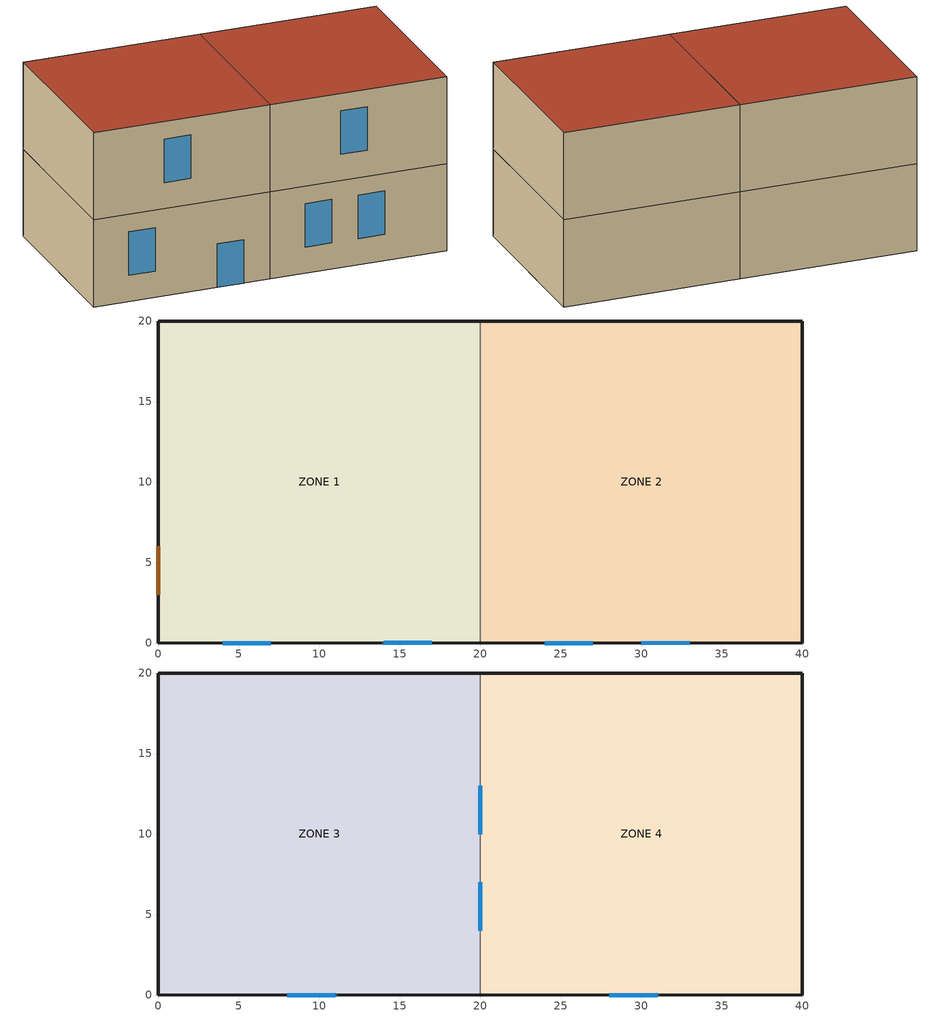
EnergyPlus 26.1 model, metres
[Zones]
ZONE 1
 floor ground (FLOOR): 20,0 0,0 0,20 20,20 z-10
 wall outside (EXTERIOR): 0,0 20,0 z-10:0
 wall adiabatic (INTERIOR): 20,0 20,20 z-10:0
 wall ground (EXTERIOR): 20,20 0,20 0,0 z-10:0
 window (SINGLE PANE HW WINDOW): 4,0 7,0 z-7:-2; 14,0 17,0 z-10:-5
 door inside (HOLLOW WOOD DOOR): 0,6 0,3 z-10:-5
 ceiling adiabatic (CEILING34): 0,20 0,0 20,0 20,20 z0
ZONE 2
 floor ground (FLOOR): 40,0 20,0 20,20 40,20 z-10
 wall outside (EXTERIOR): 20,0 40,0 z-10:0
 wall adiabatic (INTERIOR): 20,20 20,0 z-10:0
 wall ground (EXTERIOR): 40,0 40,20 20,20 z-10:0
 window (SINGLE PANE HW WINDOW): 24,0 27,0 / 30,0 33,0 z-7:-2
 ceiling adiabatic (CEILING34): 20,20 20,0 40,0 40,20 z0
ZONE 3
 floor to ZONE 1 (FLOOR34): 20,0 0,0 0,20 20,20 z0
 wall outside (EXTERIOR): 20,20 0,20 0,0 20,0 z0:10
 wall to ZONE 4 (INTERIOR): 20,0 20,20 z0:10
 window (SINGLE PANE HW WINDOW): 8,0 11,0 z3:8
 window inside (SINGLE PANE HW WINDOW): 20,4 20,7 z3:8; 20,10 20,13 z0:5
 roof outside (ROOF31): 0,20 0,0 20,0 20,20 z10
ZONE 4
 floor to ZONE 2 (FLOOR34): 40,0 20,0 20,20 40,20 z0
 wall outside (EXTERIOR): 20,0 40,0 40,20 20,20 z0:10
 window (SINGLE PANE HW WINDOW): 28,0 31,0 z3:8
 roof outside (ROOF31): 20,20 20,0 40,0 40,20 z10
[Building]
BUILDING #1: Loads convergence tolerance value=0.04; Maximum number of warmup days=25; Minimum number of warmup days=6; North axis=0; Solar distribution=FullExterior; Temperature convergence tolerance value=0.4; Terrain=Suburbs
[Site:GroundTemperature:BuildingSurface]
20, 20, 20, 20, 20, 20, 20, 20, 20, 20, 20, 20
[Site:Location]
Chicago Ohare Intl Ap IL USA WMO=725300: Elevation=205; Latitude=41.99; Longitude=-87.91; Time zone=-6
[SizingPeriod:DesignDay] Barometric pressure=98886; Day of month=21; Daylight saving time indicator=No; Humidity condition type=WetBulb; Rain indicator=No; Snow indicator=No; Solar model indicator=ASHRAEClearSky
Name | Daily dry bulb temperature range | Day type | Maximum dry bulb temperature | Month | Sky clearness | Wetbulb or dewpoint at maximum dry bulb | Wind direction | Wind speed
Chicago Ohare Intl Ap Ann Clg 1% Condns DB=>MWB | 10.5 | SummerDesignDay | 31.6 | 7 | 1 | 23 | 230 | 5.2
Chicago Ohare Intl Ap Ann Htg 99% Condns DB | 0 | WinterDesignDay | -16.6 | 1 | 0 | -16.6 | 270 | 4.9
[Construction]
CEILING34; FLOOR34: C10 - 8 IN HW CONCRETE
EXTERIOR: A2 - 4 IN DENSE FACE BRICK, B3 - 2 IN INSULATION, C2 - 4 IN LW CONCRETE BLOCK, E1 - 3 / 4 IN PLASTER OR GYP BOARD
FLOOR: E5 - ACOUSTIC TILE, E4 - CEILING AIRSPACE, C5 - 4 IN HW CONCRETE
HOLLOW WOOD DOOR: WOOD - HARDWOOD 1 / 8 IN, B1 - AIRSPACE RESISTANCE, WOOD - HARDWOOD 1 / 8 IN
INTERIOR: C7 - 8 IN LW CONCRETE BLOCK
ROOF31: E2 - 1 / 2 IN SLAG OR STONE, E3 - 3 / 8 IN FELT AND MEMBRANE, B6 - 2 IN DENSE INSULATION, C12 - 2 IN HW CONCRETE
SINGLE PANE HW WINDOW: GLASS - CLEAR PLATE 1 / 4 IN
[Material] Thermal absorptance=0.9
Name | Conductivity | Density | Roughness | Solar absorptance | Specific heat | Thickness | Visible absorptance
A2 - 4 IN DENSE FACE BRICK | 1.245296 | 2082.4 | Rough | 0.93 | 920.48 | 0.101498 | 0.93
B3 - 2 IN INSULATION | 0.0432394 | 32.03693 | VeryRough | 0.5 | 836.8 | 0.0509016 | 0.5
B6 - 2 IN DENSE INSULATION | 0.0432394 | 91.30524 | VeryRough | 0.5 | 836.8 | 0.0509016 | 0.5
C2 - 4 IN LW CONCRETE BLOCK | 0.380507 | 608.7016 | MediumRough | 0.65 | 836.8 | 0.101498 | 0.65
C5 - 4 IN HW CONCRETE | 1.729577 | 2242.585 | MediumRough | 0.65 | 836.8 | 0.101498 | 0.65
C7 - 8 IN LW CONCRETE BLOCK | 0.570761 | 608.7016 | Rough | 0.65 | 836.8 | 0.203302 | 0.65
C10 - 8 IN HW CONCRETE | 1.729577 | 2242.585 | MediumRough | 0.65 | 836.8 | 0.203302 | 0.65
C12 - 2 IN HW CONCRETE | 1.729577 | 2242.585 | MediumRough | 0.65 | 836.8 | 0.0509016 | 0.65
E1 - 3 / 4 IN PLASTER OR GYP BOARD | 0.726422 | 1601.846 | Smooth | 0.92 | 836.8 | 0.01905 | 0.92
E2 - 1 / 2 IN SLAG OR STONE | 1.435549 | 881.0155 | Rough | 0.55 | 1673.6 | 0.0127102 | 0.55
E3 - 3 / 8 IN FELT AND MEMBRANE | 0.190253 | 1121.292 | Rough | 0.75 | 1673.6 | 0.00954024 | 0.75
E5 - ACOUSTIC TILE | 0.0605352 | 480.5539 | MediumSmooth | 0.32 | 836.8 | 0.01905 | 0.32
WOOD - HARDWOOD 1 / 8 IN | 0.159121 | 720.8308 | MediumSmooth | 0.78 | 1255.2 | 0.00316992 | 0.78
[Material:AirGap]
Name | Thermal resistance
B1 - AIRSPACE RESISTANCE | 0.160367
E4 - CEILING AIRSPACE | 0.176228
[WindowMaterial:Glazing]
GLASS - CLEAR PLATE 1 / 4 IN: Back side infrared hemispherical emissivity=0.84; Back side solar reflectance at normal incidence=0.071; Back side visible reflectance at normal incidence=0.08; Conductivity=0.9; Front side infrared hemispherical emissivity=0.84; Front side solar reflectance at normal incidence=0.071; Front side visible reflectance at normal incidence=0.08; Infrared transmittance at normal incidence=0; Optical data type=SpectralAverage; Solar transmittance at normal incidence=0.775; Thickness=0.006; Visible transmittance at normal incidence=0.881
[Shading:Fin:Projection]
Zn001:Wall001:Shade003: Left depth as fraction of window door width=0.6; Left distance above top of window=0.1; Left distance below bottom of window=0.1; Left extension from window door=0.1; Left tilt angle from window door=90; Right depth as fraction of window door width=0.6; Right distance above top of window=0.1; Right distance below bottom of window=0.1; Right extension from window door=0.1; Right tilt angle from window door=90; Window or door=Zn001:Wall001:Win001
[Shading:Overhang] Depth=3; Left extension from window door width=0; Right extension from window door width=0; Tilt angle from window door=90
Name | Height above window or door | Window or door
Zn001:Wall001:Door001:Shade001 | 0.6 | Zn001:Wall001:Door001
Zn002:Wall001:Win001:Shade001 | 0.7 | Zn002:Wall001:Win001
[Shading:Overhang:Projection]
Zn001:Wall001:Win001:Shade001: Depth as fraction of window door height=0.6; Height above window or door=0.7; Left extension from window door width=0.2; Right extension from window door width=0.2; Tilt angle from window door=90; Window or door=Zn001:Wall001:Win001
[ThermostatSetpoint:DualSetpoint] Cooling setpoint temperature schedule=ZONE Cooling Setpoints; Heating setpoint temperature schedule=ZONE Heating Setpoints
ZONE 1 SETPOINTS; ZONE 2 SETPOINTS; ZONE 3 SETPOINTS; ZONE 4 SETPOINTS
[Zone] Ceiling height=Autocalculate; Multiplier=1; Type=1; Volume=Autocalculate
ZONE 1; ZONE 2; ZONE 3; ZONE 4
[ZoneControl:Thermostat] Control type schedule=Zone Control Type Schedule
Name | Zone or zonelist | Control 1
ZONE 1 CONTROLS | ZONE 1 | ZONE 1 SETPOINTS
ZONE 2 CONTROLS | ZONE 2 | ZONE 2 SETPOINTS
ZONE 3 CONTROLS | ZONE 3 | ZONE 3 SETPOINTS
ZONE 4 CONTROLS | ZONE 4 | ZONE 4 SETPOINTS
[Zone equipment]
ZONE 1: ZONE 1 Ideal Loads
ZONE 2: ZONE 2 Ideal Loads
ZONE 3: ZONE 3 Ideal Loads
ZONE 4: ZONE 4 Ideal Loads
[ZoneHVAC:IdealLoadsAirSystem] Cooling limit=NoLimit; Dehumidification control type=ConstantSupplyHumidityRatio; Heating limit=NoLimit; Humidification control type=ConstantSupplyHumidityRatio; Maximum cooling air flow rate=Autosize; Maximum heating air flow rate=Autosize; Maximum heating supply air humidity ratio=0.015; Maximum heating supply air temperature=50; Minimum cooling supply air humidity ratio=0.009; Minimum cooling supply air temperature=13
ZONE 1 Ideal Loads; ZONE 2 Ideal Loads; ZONE 3 Ideal Loads; ZONE 4 Ideal Loads
[Schedule:Compact]
ZONE CONTROL TYPE SCHEDULE: Through: 12/31, For: AllDays, Until: 24:00, 4
ZONE COOLING SETPOINTS: Through: 12/31, For: Weekdays SummerDesignDay, Until: 7:00, 100, Until: 17:00, 26.1, Until: 24:00, 100, For: AllOtherDays, Until: 24:00, 100
ZONE HEATING SETPOINTS: Through: 12/31, For: Weekdays WinterDesignDay, Until: 7:00, 15.6, Until: 17:00, 19.4, Until: 24:00, 15.6, For: AllOtherDays, Until: 24:00, 15.6
